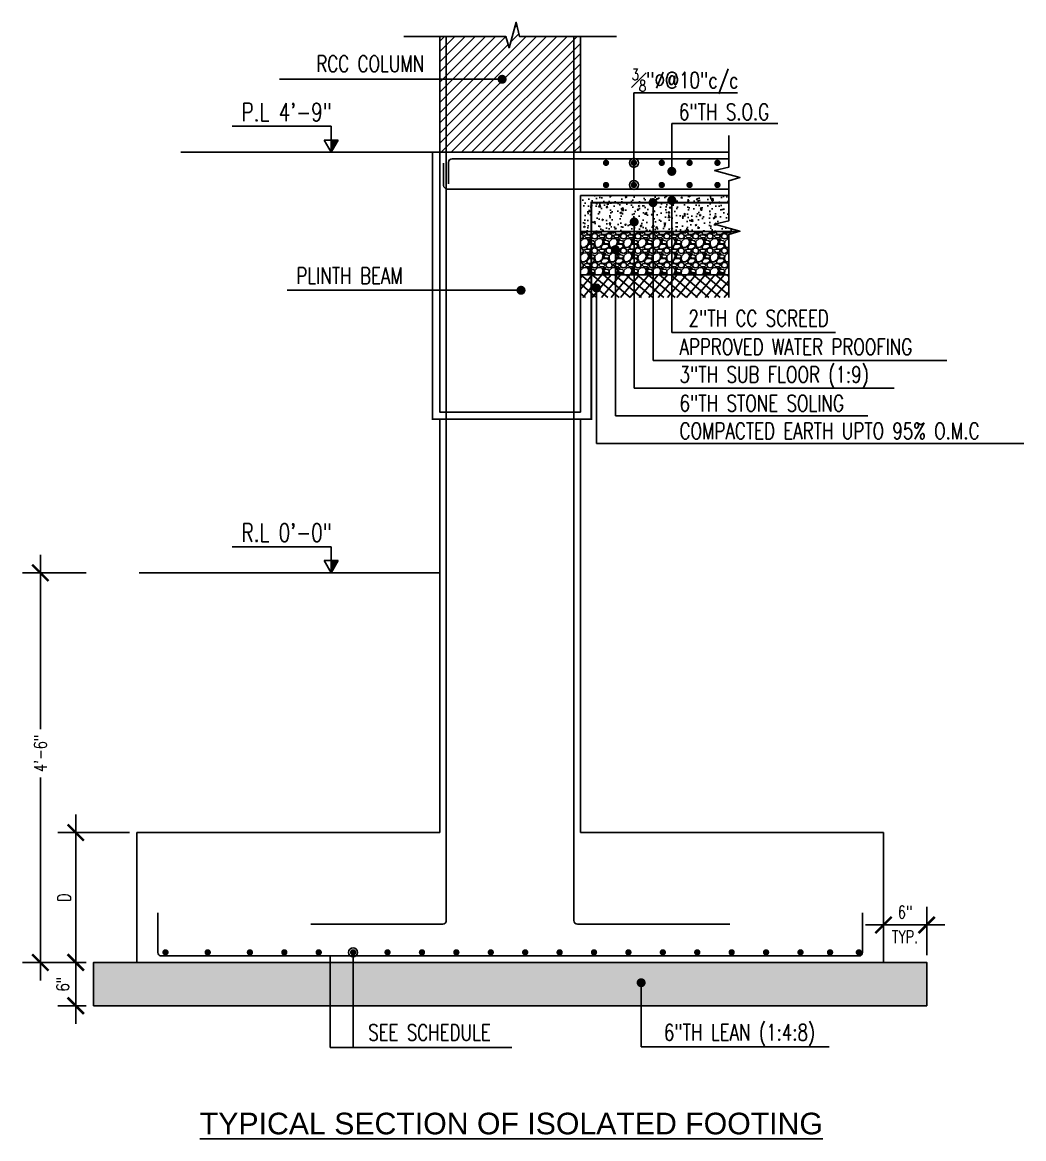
# Model space of a CAD drawing. Header units: inches. Extents: x 41285 to 57578, y -189 to 12305.
# Drawn here: x 56115.3 to 56254.2, y 9130.3 to 9285 of the extents above; entities that cross this region are included whole.
import ezdxf

# ---------------------------------------------------------------- set-up
doc = ezdxf.new("R2010")
doc.units = ezdxf.units.IN
doc.header["$LTSCALE"] = 30
doc.header["$MEASUREMENT"] = 0
doc.linetypes.add('HIDDEN', pattern=[0.375, 0.25, -0.125])
doc.linetypes.add('HIDDEN2', pattern=[0.1875, 0.125, -0.0625])
for name, color, linetype in [('COL', 4, 'Continuous'), ('HATCH', 253, 'Continuous'), ('L', 2, 'Continuous'), ('PB', 3, 'Continuous'), ('S-BEAM', 3, 'HIDDEN'), ('S-COLUMN', 4, 'Continuous'), ('S-DIM', 1, 'Continuous'), ('S-RBAR-GNRL', 6, 'Continuous'), ('S-TEXT-', 2, 'Continuous'), ('WALL', 7, 'Continuous')]:
    doc.layers.add(name, color=color, linetype=linetype)
doc.styles.add('1-2', font='simplex.shx', dxfattribs={"width": 0.75, "height": 1.75})
doc.styles.add('1-8', font='simplex.shx', dxfattribs={"width": 0.75, "height": 7})
doc.styles.add('16 scale', font='arial.ttf')
doc.dimstyles.new('1-2', dxfattribs={"dimtxt": 1.75, "dimasz": 2.25, "dimexe": 2.5, "dimexo": 1, "dimgap": 0.75, "dimtad": 1, "dimdec": 4, "dimzin": 3, "dimdsep": 46, "dimlunit": 4, "dimtxsty": '1-2', "dimblk": 'ARCHTICK', "dimcen": 0, "dimdle": 2.5, "dimclrd": 1, "dimclre": 1, "dimclrt": 2, "dimazin": 0, "dimtfac": 0.75, "dimtdec": 4, "dimtix": 1, "dimtmove": 2, "dimatfit": 3, "dimfxl": 0, "dimfrac": 1, "dimtolj": 1, "dimtzin": 1, "dimlwd": -1, "dimlwe": -1, "dimarcsym": 0})
pattern_1 = [(50, (1966.6827, -1510.6494), (2.15178055, -0.188256405), [0.225, -2.475]), (355, (1966.6827, -1510.6494), (-0.416254, 2.2565764), [0.18, -1.98]), (100.4514445, (1966.862, -1510.665), (1.73552654, 2.06831997), [0.19122058, -2.10342634]), (46.1842, (1966.6827, -1510.0494), (3.20172399, -0.49655784), [0.3375, -3.7125]), (96.6356355, (1966.9495, -1510.0908), (2.80398584, 2.9223558), [0.28683103, -3.15514128]), (351.184164, (1966.6827, -1510.0494), (2.80398584, 2.9223558), [0.27, -2.97]), (21, (1966.9827, -1510.1994), (1.790721156, -1.20785667), [0.225, -2.475]), (326, (1966.9827, -1510.1994), (0.729946, 2.175450135), [0.18, -1.98]), (71.4514447, (1967.132, -1510.3), (2.52066713, 0.96759346), [0.19122057, -2.10342634]), (37.5, (1966.6827, -1510.6494), (0.036479566, 0.998681561), [0, -1.956, 0, -2.01, 0, -1.9875]), (7.5, (1966.6827, -1510.6494), (0.789208612, 1.183235136), [0, -1.146, 0, -1.911, 0, -0.7575]), (327.5, (1966.0137, -1510.6494), (1.601467309, -0.067664615), [0, -0.75, 0, -2.34, 0, -3.105]), (317.5, (1965.7137, -1510.6494), (1.749558508, 0.300314947), [0, -0.975, 0, -1.554, 0, -2.205])]

# ---------------------------------------------------------------- blocks, each defined once
blk = doc.blocks.new('_ARCHTICK')
at = {"color": 0, "linetype": 'ByBlock', "const_width": 0.15}
blk.add_lwpolyline([(-0.5, -0.5), (0.5, 0.5)], dxfattribs=at)
blk = doc.blocks.new('*D121')
at = {"layer": 'DEFPOINTS', "color": 0, "transparency": 16777216}
for p in [(56240.72, 9159.9), (56234.72, 9154.71), (56240.72, 9154.71)]:
    blk.add_point(p, dxfattribs=at)
at = {"layer": 'S-DIM', "color": 1, "transparency": 16777216}
for p, q in [((56234.72, 9155.71), (56234.72, 9162.4)), ((56240.72, 9155.71), (56240.72, 9162.4)), ((56232.22, 9159.9), (56243.22, 9159.9))]:
    blk.add_line(p, q, dxfattribs=at)
at = {"layer": 'S-DIM', "color": 1, "transparency": 16777216, "xscale": 2.25, "yscale": 2.25, "zscale": 2.25, "rotation": 180}
blk.add_blockref('_ARCHTICK', (56234.72, 9159.9), dxfattribs=at)
at = {"layer": 'S-DIM', "color": 1, "transparency": 16777216, "xscale": 2.25, "yscale": 2.25, "zscale": 2.25}
blk.add_blockref('_ARCHTICK', (56240.72, 9159.9), dxfattribs=at)
at = {"layer": 'S-DIM', "color": 2, "transparency": 16777216, "char_height": 1.75, "attachment_point": 5, "style": '1-2'}
for s, insert in [('\\A1;6" ', (56237.72, 9161.69)), ('\\A1;TYP.', (56237.72, 9158.27))]:
    blk.add_mtext(s, dxfattribs=dict(at, insert=insert))
blk = doc.blocks.new('*D122')
at = {"layer": 'DEFPOINTS', "color": 0, "transparency": 16777216}
for p in [(56125.22, 9208.71), (56117.85, 9154.71), (56125.22, 9154.71)]:
    blk.add_point(p, dxfattribs=at)
at = {"layer": 'WALL', "color": 1, "transparency": 16777216}
for p, q in [((56117.85, 9211.21), (56117.85, 9187.03)), ((56124.22, 9208.71), (56115.35, 9208.71)), ((56117.85, 9152.21), (56117.85, 9180.34)), ((56124.22, 9154.71), (56115.35, 9154.71))]:
    blk.add_line(p, q, dxfattribs=at)
at = {"layer": 'WALL', "color": 1, "transparency": 16777216, "xscale": 2.25, "yscale": 2.25, "zscale": 2.25}
for p, rotation in [((56117.85, 9208.71), 90), ((56117.85, 9154.71), 270)]:
    blk.add_blockref('_ARCHTICK', p, dxfattribs=dict(at, rotation=rotation))
at = {"layer": 'WALL', "color": 2, "transparency": 16777216, "insert": (56117.85, 9183.69), "char_height": 1.75, "attachment_point": 5, "rotation": 90, "style": '1-2'}
blk.add_mtext('\\A1;4\'-6"', dxfattribs=at)
blk = doc.blocks.new('*D123')
at = {"layer": 'DEFPOINTS', "color": 0, "transparency": 16777216}
for p in [(56131.22, 9172.71), (56122.75, 9154.71), (56125.22, 9154.71)]:
    blk.add_point(p, dxfattribs=at)
at = {"layer": 'S-DIM', "color": 1, "transparency": 16777216}
for p, q in [((56122.75, 9175.21), (56122.75, 9152.21)), ((56130.22, 9172.71), (56120.25, 9172.71)), ((56124.22, 9154.71), (56120.25, 9154.71))]:
    blk.add_line(p, q, dxfattribs=at)
at = {"layer": 'S-DIM', "color": 1, "transparency": 16777216, "xscale": 2.25, "yscale": 2.25, "zscale": 2.25}
for p, rotation in [((56122.75, 9172.71), 90), ((56122.75, 9154.71), 270)]:
    blk.add_blockref('_ARCHTICK', p, dxfattribs=dict(at, rotation=rotation))
at = {"layer": 'S-DIM', "color": 2, "transparency": 16777216, "insert": (56121.13, 9163.71), "char_height": 1.75, "attachment_point": 5, "rotation": 90, "style": '1-2'}
blk.add_mtext('\\A1;D', dxfattribs=at)
blk = doc.blocks.new('*D124')
at = {"layer": 'DEFPOINTS', "color": 0, "transparency": 16777216}
for p in [(56123.65, 9154.71), (56122.75, 9148.71), (56125.22, 9148.71)]:
    blk.add_point(p, dxfattribs=at)
at = {"layer": 'PB', "color": 1, "transparency": 16777216}
for p, q in [((56122.75, 9157.21), (56122.75, 9146.21)), ((56122.65, 9154.71), (56120.25, 9154.71)), ((56124.22, 9148.71), (56120.25, 9148.71))]:
    blk.add_line(p, q, dxfattribs=at)
at = {"layer": 'PB', "color": 1, "transparency": 16777216, "xscale": 2.25, "yscale": 2.25, "zscale": 2.25}
for p, rotation in [((56122.75, 9154.71), 90), ((56122.75, 9148.71), 270)]:
    blk.add_blockref('_ARCHTICK', p, dxfattribs=dict(at, rotation=rotation))
at = {"layer": 'PB', "color": 2, "transparency": 16777216, "insert": (56120.96, 9151.71), "char_height": 1.75, "attachment_point": 5, "rotation": 90, "style": '1-2'}
blk.add_mtext('\\A1;6"', dxfattribs=at)

msp = doc.modelspace()

# ---------------------------------------------------------------- hatches: boundary and pattern name
at = {"layer": 'HATCH'}
h = msp.add_hatch(dxfattribs=at)
h.set_pattern_fill('_USER', color=1, angle=45, style=0, pattern_type=0)
h.set_pattern_definition([(45, (1844.6135, -2278.9922), (-0.707106781, 0.707106781), [])])
h.paths.add_polyline_path([(56182.37211202, 9283.05027965), (56173.2191313, 9283.05027965), (56173.2191313, 9266.99808194), (56192.71914158, 9266.99808194), (56192.71914158, 9283.05027965), (56184.25407938, 9283.05027965), (56183.81164487, 9285.00799549), (56182.82787258, 9281.48570704)])
at = {"layer": 'L'}
h = msp.add_hatch(color=2, dxfattribs=at)
h.dxf.hatch_style = 1
h.paths.add_polyline_path([(56159.13439595, 9268.69131035), (56158.15681007, 9268.69131035), (56158.15681007, 9266.99808194)])
h = msp.add_hatch(color=2, dxfattribs=at)
h.dxf.hatch_style = 1
h.paths.add_polyline_path([(56159.13439595, 9210.39869212), (56158.15681007, 9210.39869212), (56158.15681007, 9208.70546371)])
at = {"layer": 'WALL'}
h = msp.add_hatch(dxfattribs=at)
h.set_pattern_fill('AR-CONC', color=2, scale=0.3)
h.set_pattern_definition(pattern_1)
h.paths.add_polyline_path([(56213.26694456, 9260.99808194), (56192.71914158, 9260.99808194), (56192.71914158, 9258.99808194), (56213.26694456, 9258.99808194)])
h = msp.add_hatch(dxfattribs=at)
h.set_pattern_fill('AR-CONC', color=2, scale=0.3)
h.set_pattern_definition(pattern_1)
h.paths.add_polyline_path([(56213.26694456, 9258.99808194), (56192.71914158, 9258.99808194), (56192.71914158, 9255.99808194), (56214.62193646, 9255.99808194), (56214.83151717, 9256.05913288), (56211.30922872, 9257.04290517), (56213.26694456, 9257.48533967)])
h = msp.add_hatch(dxfattribs=at)
h.set_pattern_fill('GRAVEL', color=2, scale=2)
h.set_pattern_definition([(228.0127875, (1968.12273, -1508.64938), (-16, -18), [0.269072, -26.638176094]), (184.96974073, (1967.94273, -1508.84938), (24, 2), [0.461736, -45.71184952]), (132.51044708, (1967.48273, -1508.88938), (20, -22), [0.325576, -32.23206519]), (267.273689, (1966.70273, -1509.38938), (2, 40), [0.420476, -41.62711608]), (292.83365418, (1966.68273, -1509.80938), (-10, 24), [0.41231, -40.818746256]), (357.273689, (1966.84273, -1510.18938), (-40, 2), [0.420476, -41.62711608]), (37.69424047, (1967.26273, -1510.209384), (-26, -20), [0.556058, -55.0496971]), (72.25532837, (1967.70273, -1509.869384), (14, 44), [0.524976, -51.972642994]), (121.42956562, (1967.86273, -1509.36938), (-16, 26), [0.4219, -41.76814622]), (175.2363583, (1967.64273, -1509.00938), (22, -2), [0.481664, -23.60152516]), (222.3974378, (1967.16273, -1508.969384), (-24, -22), [0.622896, -61.66675001]), (138.81407483, (1968.68273, -1509.40938), (-14, 12), [0.212602, -21.047689625]), (171.4692344, (1968.52273, -1509.26938), (26, -4), [0.404474, -40.04302283]), (225, (1968.1227, -1509.2094), (-2e-16, -2), [0.282842, -2.545585125]), (203.1985905, (1967.98273, -1508.96938), (10, 4), [0.152316, -15.07923021]), (291.8014095, (1967.84273, -1509.0294), (-2, 6), [0.215406, -10.554923614]), (30.9637565, (1967.92273, -1509.2294), (6, 4), [0.349858, -11.31204579]), (161.5650512, (1968.2227, -1509.0494), (4, -2), [0.252982, -6.07157332]), (16.38954033, (1966.68273, -1509.02938), (20, 6), [0.3544, -35.08569029]), (70.34617594, (1967.02273, -1508.92938), (-8, -22), [0.297322, -29.434815495]), (293.1985905, (1968.22273, -1508.64938), (-4, 10), [0.30463, -14.92691621]), (343.61045967, (1968.34273, -1508.92938), (-20, 6), [0.3544, -35.08569029]), (339.4439548, (1966.68273, -1510.26938), (-10, 4), [0.34176, -16.74624749]), (294.77514057, (1967.00273, -1510.38938), (-10, 22), [0.286356, -28.34928613]), (66.8014095, (1968.24273, -1510.64938), (4, 10), [0.30463, -14.92691621]), (17.35402464, (1968.36273, -1510.36938), (-26, -8), [0.335262, -33.19084723]), (69.4439548, (1967.26273, -1510.64938), (-4, -10), [0.17088, -16.91712749]), (101.3099325, (1968.12273, -1510.6494), (-2, 8), [0.10198, -10.09605903]), (165.9637565, (1968.10273, -1510.5494), (6, -2), [0.41231, -7.83390125]), (186.00900596, (1967.70273, -1510.44938), (20, 2), [0.3821, -37.82784635]), (303.6900675, (1967.92273, -1509.4094), (-2, 4), [0.288444, -6.92265855]), (353.15722659, (1968.08273, -1509.64938), (34, -4), [0.503588, -49.85512525]), (60.9453959, (1968.58273, -1509.70938), (-8, -14), [0.205912, -20.38534828]), (90, (1968.6827, -1509.5294), (-2, 2), [0.12, -1.88]), (120.25643716, (1967.66273, -1510.38938), (8, -14), [0.277848, -27.50703998]), (48.0127875, (1967.52273, -1510.14938), (16, 18), [0.538144, -26.369104094]), (0, (1967.8827, -1509.7494), (2, 2), [0.52, -1.48]), (325.30484647, (1968.40273, -1509.74938), (20, -14), [0.316228, -31.3065486]), (254.0546041, (1968.66273, -1509.92938), (-2, -8), [0.291204, -14.26901578]), (207.64597536, (1968.58273, -1510.20938), (-38, -20), [0.47413, -46.938948365]), (175.42607874, (1968.16273, -1510.42938), (-26, 2), [0.501598, -49.658146816])])
h.paths.add_polyline_path([(56213.26694456, 9255.60337232), (56214.62193646, 9255.99808194), (56192.71914158, 9255.99808194), (56192.71914158, 9249.99808194), (56213.26694456, 9249.99808194)])
h = msp.add_hatch(dxfattribs=at)
h.set_pattern_fill('_USER', color=2, angle=50, style=0, double=1, pattern_type=0)
h.set_pattern_definition([(50, (1966.6827, -1510.6494), (-0.766044443, 0.64278761), []), (140, (1966.6827, -1510.6494), (-0.64278761, -0.766044443), [])])
h.paths.add_polyline_path([(56192.71914158, 9246.87086898), (56204.54086429, 9246.87086898), (56204.54880702, 9246.87727391), (56213.26694456, 9246.87086898), (56213.26694456, 9249.99808194), (56192.71914158, 9249.99808194)])
h = msp.add_hatch(dxfattribs=at)
h.set_pattern_fill('AR-CONC', color=2, scale=0.3)
h.set_pattern_definition([(50, (1966.6827, -1529.344), (2.15178055, -0.188256405), [0.225, -2.475]), (355, (1966.6827, -1529.344), (-0.416254, 2.2565764), [0.18, -1.98]), (100.4514445, (1966.862, -1529.3597), (1.73552654, 2.06831997), [0.19122058, -2.10342634]), (46.1842, (1966.6827, -1528.744), (3.20172399, -0.49655784), [0.3375, -3.7125]), (96.6356355, (1966.9495, -1528.7853), (2.80398584, 2.9223558), [0.28683103, -3.15514128]), (351.184164, (1966.6827, -1528.744), (2.80398584, 2.9223558), [0.27, -2.97]), (21, (1966.9827, -1528.894), (1.790721156, -1.20785667), [0.225, -2.475]), (326, (1966.9827, -1528.894), (0.729946, 2.175450135), [0.18, -1.98]), (71.4514447, (1967.132, -1528.9946), (2.52066713, 0.96759346), [0.19122057, -2.10342634]), (37.5, (1966.6827, -1529.344), (0.036479566, 0.998681561), [0, -1.956, 0, -2.01, 0, -1.9875]), (7.5, (1966.6827, -1529.344), (0.789208612, 1.183235136), [0, -1.146, 0, -1.911, 0, -0.7575]), (327.5, (1966.0137, -1529.344), (1.601467309, -0.067664615), [0, -0.75, 0, -2.34, 0, -3.105]), (317.5, (1965.7137, -1529.344), (1.749558508, 0.300314947), [0, -0.975, 0, -1.554, 0, -2.205])])
h.paths.add_polyline_path([(56125.21912102, 9154.70546371), (56240.71914158, 9154.70546371), (56240.71914158, 9148.70546371), (56125.21912102, 9148.70546371)])

# ---------------------------------------------------------------- linework, layer by layer
at = {"layer": 'COL', "color": 5}
msp.add_lwpolyline([(56192.71914158, 9260.99808194), (56192.71914158, 9230.99808194), (56173.21912102, 9230.99808194), (56173.21912102, 9266.99808194)], dxfattribs=at)
at = {"layer": 'L', "color": 2}
for p, q in [((56144.45637983, 9270.62319242), (56158.15681007, 9270.62319242)), ((56158.15681007, 9266.99808194), (56158.15681007, 9270.62319242)), ((56157.17922419, 9268.69131035), (56159.13439595, 9268.69131035)), ((56144.45637983, 9212.33057419), (56158.15681007, 9212.33057419)), ((56158.15681007, 9208.70546371), (56158.15681007, 9212.33057419)), ((56157.17922419, 9210.39869212), (56159.13439595, 9210.39869212))]:
    msp.add_line(p, q, dxfattribs=at)
for points in [[(56159.13439595, 9268.69131035), (56158.15681007, 9266.99808194), (56157.17922419, 9268.69131035)], [(56159.13439595, 9210.39869212), (56158.15681007, 9208.70546371), (56157.17922419, 9210.39869212)]]:
    msp.add_lwpolyline(points, dxfattribs=at)
at = {"layer": 'PB'}
for p, q in [((56192.71914158, 9266.99808194), (56192.71914158, 9283.05027965)), ((56131.21912102, 9172.70546371), (56131.21912102, 9154.70546371)), ((56131.21912102, 9172.70546371), (56173.21912102, 9172.70546371)), ((56138.71912102, 9172.70546371), (56173.21912102, 9172.70546371)), ((56192.71914158, 9172.70546371), (56234.71914158, 9172.70546371)), ((56234.71914158, 9172.70546371), (56234.71914158, 9154.70546371))]:
    msp.add_line(p, q, dxfattribs=at)
at = {"layer": 'S-BEAM', "linetype": 'ByBlock'}
for p, q in [((56173.21912102, 9266.99808194), (56173.21912861, 9283.05027965)), ((56173.21912102, 9266.99808194), (56213.26694456, 9266.99808194)), ((56192.71914158, 9260.99808194), (56213.26694456, 9260.99808194)), ((56173.21912102, 9229.99808194), (56173.21912102, 9172.70546371)), ((56192.71914158, 9229.99808194), (56192.71914158, 9172.70546371))]:
    msp.add_line(p, q, dxfattribs=at)
at = {"layer": 'S-COLUMN'}
msp.add_line((56161.21912102, 9154.70546371), (56215.21912102, 9154.70546371), dxfattribs=at)
at = {"layer": 'S-RBAR-GNRL'}
for p, q in [((56174.12206787, 9160.52650119), (56174.12206787, 9283.05027965)), ((56191.80455291, 9283.05027965), (56191.80441431, 9160.52650119)), ((56173.75446478, 9262.40102879), (56173.75446478, 9265.47949735)), ((56174.4215525, 9265.59513509), (56174.4215525, 9262.64366672)), ((56174.9215525, 9266.09513509), (56213.26694456, 9266.09513509)), ((56174.12484087, 9262.40102879), (56174.12484087, 9263.40604273)), ((56174.25446478, 9261.90102879), (56213.26694456, 9261.90102879)), ((56134.12616306, 9161.58448921), (56134.12616306, 9156.10841056)), ((56231.81209953, 9161.58448921), (56231.81209953, 9156.10841056)), ((56155.33608327, 9160.02650176), (56173.62206787, 9160.02650176)), ((56213.40549236, 9160.02650119), (56192.30441428, 9160.02650119)), ((56134.62616306, 9155.60841056), (56231.31209953, 9155.60841056))]:
    msp.add_line(p, q, dxfattribs=at)
at = {"layer": 'S-RBAR-GNRL', "linetype": 'HIDDEN2', "const_width": 0.25}
msp.add_lwpolyline([(56172.21912102, 9266.99808194), (56172.21912102, 9229.99808194), (56194.22321621, 9229.99808194), (56194.22321621, 9260.01558814), (56213.26694456, 9260.01558814)], dxfattribs=at)
at = {"layer": 'S-RBAR-GNRL', "const_width": 0.4375}
for points in [[(56196.04421984, 9265.53313319, 1), (56196.48171984, 9265.53313319, 1)], [(56199.90536068, 9265.53313319, 1), (56200.34286068, 9265.53313319, 1)], [(56203.76650151, 9265.53313319, 1), (56204.20400151, 9265.53313319, 1)], [(56207.62764235, 9265.53313319, 1), (56208.06514235, 9265.53313319, 1)], [(56211.48878318, 9265.53313319, 1), (56211.92628318, 9265.53313319, 1)], [(56196.04421984, 9262.46303069, -1), (56196.48171984, 9262.46303069, -1)], [(56199.90536068, 9262.46303069, -1), (56200.34286068, 9262.46303069, -1)], [(56203.76650151, 9262.46303069, -1), (56204.20400151, 9262.46303069, -1)], [(56207.62764235, 9262.46303069, -1), (56208.06514235, 9262.46303069, -1)], [(56211.48878318, 9262.46303069, -1), (56211.92628318, 9262.46303069, -1)], [(56135.41136038, 9156.10841056, 1), (56134.97386038, 9156.10841056, 1)], [(56141.26761036, 9156.10841056, 1), (56140.83011036, 9156.10841056, 1)], [(56147.11515417, 9156.10841056, 1), (56146.67765417, 9156.10841056, 1)], [(56151.88539528, 9156.10841056, 1), (56151.44789528, 9156.10841056, 1)], [(56156.65563639, 9156.10841056, 1), (56156.21813639, 9156.10841056, 1)], [(56161.42587751, 9156.10841056, 1), (56160.98837751, 9156.10841056, 1)], [(56166.19611862, 9156.10841056, 1), (56165.75861862, 9156.10841056, 1)], [(56170.96635973, 9156.10841056, 1), (56170.52885973, 9156.10841056, 1)], [(56175.73660084, 9156.10841056, 1), (56175.29910084, 9156.10841056, 1)], [(56180.50684195, 9156.10841056, 1), (56180.06934195, 9156.10841056, 1)], [(56185.27708306, 9156.10841056, 1), (56184.83958306, 9156.10841056, 1)], [(56190.04732417, 9156.10841056, 1), (56189.60982417, 9156.10841056, 1)], [(56194.81756528, 9156.10841056, 1), (56194.38006528, 9156.10841056, 1)], [(56199.58780639, 9156.10841056, 1), (56199.15030639, 9156.10841056, 1)], [(56204.35804751, 9156.10841056, 1), (56203.92054751, 9156.10841056, 1)], [(56209.12828862, 9156.10841056, 1), (56208.69078862, 9156.10841056, 1)], [(56213.89852973, 9156.10841056, 1), (56213.46102973, 9156.10841056, 1)], [(56218.66877084, 9156.10841056, 1), (56218.23127084, 9156.10841056, 1)], [(56223.43901195, 9156.10841056, 1), (56223.00151195, 9156.10841056, 1)], [(56227.10283725, 9156.10841056, -1), (56227.54033725, 9156.10841056, -1)], [(56231.09334953, 9156.10841056, -1), (56231.53084953, 9156.10841056, -1)]]:
    msp.add_lwpolyline(points, format="xyb", close=True, dxfattribs=at)
at = {"layer": 'S-RBAR-GNRL'}
for centre, start, end in [((56174.9215525, 9265.59513509), 90, 180), ((56174.25446478, 9262.40102879), 180, 270), ((56173.62206787, 9160.52650176), 270, 359.9999354907), ((56192.30441431, 9160.52650119), 180, 270), ((56134.62616306, 9156.10841056), 180, 270), ((56231.31209953, 9156.10841056), 270, 0)]:
    msp.add_arc(centre, 0.5, start, end, dxfattribs=at)
at = {"layer": 'WALL', "color": 3}
for p, q in [((56173.21912102, 9266.99808194), (56137.30661761, 9266.99808194)), ((56192.71914158, 9255.99808194), (56214.62193646, 9255.99808194)), ((56192.71914158, 9249.99808194), (56213.26694456, 9249.99808194)), ((56173.21912102, 9208.70546371), (56131.53299113, 9208.70546371))]:
    msp.add_line(p, q, dxfattribs=at)
at = {"layer": 'WALL', "color": 1}
for points in [[(56168.2480327, 9283.05027965), (56182.37211202, 9283.05027965), (56182.82787258, 9281.48570704), (56183.81164487, 9285.00799549), (56184.25407938, 9283.05027965), (56197.70316223, 9283.05027965)], [(56213.26694456, 9259.21965626), (56213.26694456, 9263.05043523), (56214.83151717, 9263.50619579), (56211.30922872, 9264.48996809), (56213.26694456, 9264.93240259), (56213.26694456, 9269.33799992)], [(56213.26694456, 9246.87086898), (56213.26694456, 9255.60337232), (56214.83151717, 9256.05913288), (56211.30922872, 9257.04290517), (56213.26694456, 9257.48533967), (56213.26694456, 9262.42125727)]]:
    msp.add_lwpolyline(points, dxfattribs=at)
at = {"layer": 'WALL', "color": 3}
msp.add_lwpolyline([(56125.21912102, 9148.70546371), (56240.71914158, 9148.70546371), (56240.71914158, 9154.70546371), (56125.21912102, 9154.70546371)], close=True, dxfattribs=at)

# ---------------------------------------------------------------- texts
at = {"layer": 'L', "color": 2, "style": '1-8', "width": 0.75}
for s, p in [('APPROVED WATER PROOFING', (56206.45827521, 9238.90530179)), ('3"TH SUB FLOOR (1:9)', (56206.45827521, 9235.06788333)), ('6"TH STONE SOLING', (56206.45827521, 9231.08525493)), ('COMPACTED EARTH UPTO 95%%% O.M.C', (56206.45827521, 9227.24783648))]:
    msp.add_text(s, height=2.25, dxfattribs=at).set_placement(p)
at = {"layer": 'L', "color": 2, "attachment_point": 5}
for s, insert, char_height, style in [('\\A1;RCC COLUMN', (56163.58901474, 9279.26753348), 2.25, '1-8'), ('\\A1;{\\H0.7x;\\S3#8;\\H1.4286x;"%%C@10"c/c}', (56207.21767287, 9276.84291368), 2.25, '1-8'), ('\\A1;P.L 4\'-9"', (56152.00420904, 9272.56647013), 2.5, '1-2'), ('\\A1;6"TH S.O.G', (56212.62521813, 9272.5908118), 2.25, '1-8'), ('\\A1;PLINTH BEAM', (56160.71187824, 9249.88134065), 2.25, '1-8'), ('\\A1;2"TH CC SCREED', (56217.42226007, 9243.98609377), 2.25, '1-8'), ('\\A1;R.L 0\'-0"', (56152.00420904, 9214.2738519), 2.5, '1-2'), ('\\A1;SEE SCHEDULE', (56171.79236595, 9145.00341645), 2.25, '1-8'), ('\\A1;6"TH LEAN (1:4:8)', (56214.78209789, 9144.64535271), 2.25, '1-8')]:
    msp.add_mtext(s, dxfattribs=dict(at, insert=insert, char_height=char_height, style=style))
at = {"layer": 'S-TEXT-', "color": 4, "insert": (56139.95089616, 9133.88395597), "char_height": 3, "width": 863.7811566335, "attachment_point": 1, "style": '16 scale'}
msp.add_mtext('\\A1;{\\LTYPICAL SECTION OF ISOLATED FOOTING}', dxfattribs=at)

# ---------------------------------------------------------------- dimensions: what is measured, and where the dimension line sits
at = {"layer": 'PB'}
dim = msp.add_linear_dim(base=(56122.75015744, 9148.70546371), p1=(56123.65466573, 9154.70546371), p2=(56125.21912102, 9148.70546371), angle=90, dimstyle='1-2', override={"dimfxl": 0.8}, dxfattribs=at)
dim.commit()
dim.dimension.update_dxf_attribs({"geometry": '*D124', "text_midpoint": (56120.95849078, 9151.70546371)})
at = {"layer": 'S-DIM'}
dim = msp.add_linear_dim(base=(56122.75015744, 9154.70546371), p1=(56131.21912102, 9172.70546371), p2=(56125.21912102, 9154.70546371), angle=90, text='D', dimstyle='1-2', dxfattribs=at)
dim.commit()
dim.dimension.update_dxf_attribs({"geometry": '*D123', "text_midpoint": (56121.12515744, 9163.70546371)})
dim = msp.add_linear_dim(base=(56240.71914158, 9159.89549167), p1=(56234.71914158, 9154.70546371), p2=(56240.71914158, 9154.70546371), text='<> \\X TYP.', dimstyle='1-2', dxfattribs=at)
dim.commit()
dim.dimension.update_dxf_attribs({"geometry": '*D121', "text_midpoint": (56237.71914158, 9159.89549167)})
at = {"layer": 'WALL'}
dim = msp.add_linear_dim(base=(56117.84779265, 9154.70546371), p1=(56125.21912102, 9208.70546371), p2=(56125.21912102, 9154.70546371), angle=90, dimstyle='1-2', dxfattribs=at)
dim.commit()
dim.dimension.update_dxf_attribs({"geometry": '*D122', "text_midpoint": (56117.84779265, 9183.68775415), "dimtype": 160})

# ---------------------------------------------------------------- leaders
at = {"layer": 'S-DIM'}
for points, override in [([(56181.85573295, 9277.10981378), (56150.98160835, 9277.10981378)], {"dimasz": 1.25, "dimtad": 0, "dimldrblk": 'Dot'}), ([(56200.12411068, 9262.46303069), (56200.12411068, 9275.22132681), (56214.48716743, 9275.22132681)], {"dimasz": 1.25, "dimgap": 0.75, "dimtad": 0, "dimldrblk": 'Origin'}), ([(56200.12411068, 9265.53313319), (56200.12411068, 9275.22132681)], {"dimasz": 1.25, "dimgap": 0.75, "dimtad": 0, "dimldrblk": 'Origin'}), ([(56205.38297978, 9264.35479404), (56205.38297978, 9270.96922493), (56220.08913132, 9270.96922493)], {"dimasz": 1.25, "dimtad": 0, "dimldrblk": 'Dot'}), ([(56202.7756329, 9260.01693529), (56202.7756329, 9238.15871491), (56243.51692127, 9238.15871491)], {"dimasz": 1.25, "dimtad": 0, "dimldrblk": 'Dot'}), ([(56205.38652918, 9260.33197456), (56205.38652918, 9241.99613337), (56228.08936606, 9241.99613337)], {"dimasz": 1.25, "dimtad": 0, "dimldrblk": 'Dot'}), ([(56200.16473661, 9257.34300891), (56200.16473661, 9234.32129646), (56236.21637178, 9234.32129646)], {"dimasz": 1.25, "dimtad": 0, "dimldrblk": 'Dot'}), ([(56197.55384032, 9253.50559046), (56197.55384032, 9230.48387801), (56232.55916491, 9230.48229283)], {"dimasz": 1.25, "dimtad": 0, "dimldrblk": 'Dot'}), ([(56184.48271846, 9247.86835844), (56152.07411894, 9247.86835844)], {"dimasz": 1.25, "dimtad": 0, "dimldrblk": 'Dot'}), ([(56194.94294403, 9248.18557869), (56194.94294403, 9226.64645955), (56254.15984183, 9226.64645955)], {"dimasz": 1.25, "dimtad": 0, "dimldrblk": 'Dot'})]:
    msp.add_leader(points, dimstyle='1-2', override=override, dxfattribs=at)
at = {"layer": 'S-RBAR-GNRL'}
msp.add_leader([(56158.02836911, 9155.60841056), (56158.02836911, 9142.92861636), (56183.21982781, 9142.92861636)], dimstyle='1-2', override={"dimgap": 0.75, "dimtad": 0}, dxfattribs=at)
at = {"layer": 'WALL'}
for points, override in [([(56161.20712751, 9156.10841056), (56161.20712751, 9142.92861636), (56172.64445138, 9142.92861636)], {"dimasz": 1.25, "dimtad": 0, "dimldrblk": 'Origin'}), ([(56201.13225792, 9151.90005096), (56201.13225792, 9143.01800556), (56227.19994108, 9143.01800556)], {"dimasz": 1.25, "dimtad": 0, "dimldrblk": 'Dot'})]:
    msp.add_leader(points, dimstyle='1-2', override=override, dxfattribs=at)

doc.saveas('drawing.dxf')
